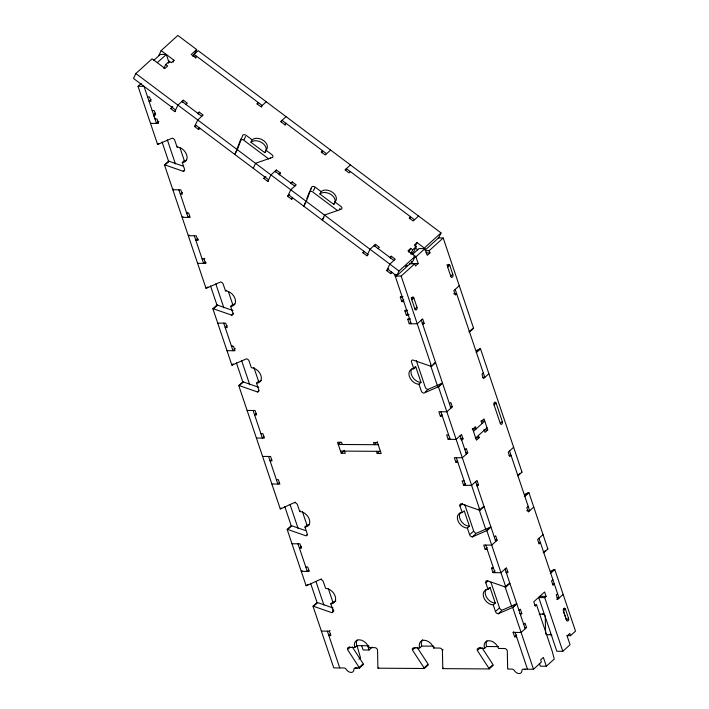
<?xml version="1.0" encoding="UTF-8"?>
<svg xmlns="http://www.w3.org/2000/svg" width="709" height="709" viewBox="0 0 709 709"><rect width="100%" height="100%" fill="white"/><g stroke="black" fill="none" stroke-linecap="round" stroke-linejoin="round"><path stroke-width="1.06" d="M240.466 139.992L235.14 154.057A2.535 1.772 25.7 0 1 234.83 154.473L237.187 149.581A2.535 1.772 25.8 0 0 237.488 149.165L242.824 135.091A2.526 1.764 25.7 0 1 246.156 135.357L252.103 139.815A8.836 6.168 25.7 0 1 263.783 140.719A8.836 6.168 25.7 0 1 265.972 150.219L264.794 152.665L250.924 142.261L252.103 139.815M305.641 201.799L304.117 205.823A2.535 1.772 25.7 0 1 303.815 206.23L306.164 201.338A2.535 1.772 25.7 0 0 306.474 200.931L311.8 186.857A2.526 1.764 25.7 0 1 315.142 187.114L321.08 191.572A8.836 6.168 25.7 0 1 332.76 192.476A8.836 6.168 25.7 0 1 334.949 201.976L333.771 204.422L319.91 194.018L321.08 191.572M306.784 198.786L309.071 192.751M192.786 55.869L194.328 54.469L196.685 49.577L177.862 35.45L161.147 50.605L174.024 60.265L171.312 62.72L169.327 61.24L165.711 64.51L167.696 65.999L164.984 68.454L152.107 58.794L135.836 73.532L133.478 78.424L175.566 110.01M158.789 55.497L161.147 50.605M163.832 68.427L165.711 64.51M168.387 63.19L169.327 61.24M173.085 62.224L174.024 60.265M193.202 56.233L194.098 54.371L198.165 50.685L441.025 232.906L438.676 237.799L425.134 250.064M175.46 111.029L174.786 111.641L170.825 108.663L172.287 106.421M195.64 58.191L196.579 56.233L195.223 57.456L191.262 54.487L196.685 49.577M174.786 111.641L177.924 105.118L183.347 100.199L187.309 103.177L185.953 104.4M182.408 102.158L183.347 100.199M198.254 114.052L199.194 112.093L203.155 115.071L197.74 119.981L194.594 126.503L198.564 129.481L199.92 128.249M198.564 129.481L199.344 127.85M257.296 104.453L258.236 102.495L256.88 103.727L260.841 106.696L266.265 101.786M240.759 139.381L241.051 138.769M244.1 139.638L244.685 138.415M244.977 137.803L245.571 136.58M261.417 107.103L262.197 105.473L194.098 54.371M281.225 121.966L282.014 120.335L326.557 153.756M285.036 125.263L285.975 123.304L284.619 124.536L280.658 121.567L286.082 116.648M270.147 158.346L270.439 157.735M268.507 180.839L267.825 181.451L263.863 178.482L264.652 176.851M267.825 181.451L270.962 174.928L276.386 170.018L280.347 172.987L279.408 174.946M275.447 171.968L276.386 170.018M291.293 183.861L292.241 181.912L296.202 184.881L290.779 189.79L287.641 196.322L291.603 199.291L292.276 198.68M291.603 199.291L292.383 197.66M321.656 152.745L322.595 150.787L321.239 152.018L325.201 154.987L330.624 150.078M309.744 191.138L309.452 191.749A2.526 1.764 25.7 0 1 312.784 192.006L337.679 210.688M310.329 189.915L310.923 188.691M313.369 190.783L313.963 189.56M314.255 188.948L314.84 187.725M345.584 170.257L346.373 168.627L414.473 219.719M323.853 217.3L322.675 219.746A2.535 1.772 25.7 0 0 322.205 220.038L324.562 215.137A2.535 1.772 25.7 0 1 325.032 214.854L341.516 209.155A2.526 1.764 25.7 0 0 340.896 206.434L334.949 201.976M339.425 209.492L340.01 208.269M368.246 254.549L366.89 255.781L362.928 252.812L363.708 251.181M366.89 255.781L370.027 249.258L375.451 244.348L379.412 247.317L378.057 248.549M374.512 246.298L375.451 244.348M390.358 258.191L391.297 256.233L395.259 259.21L389.835 264.12L386.697 270.643L390.659 273.621L392.015 272.389M409.598 218.727L410.538 216.777L409.182 218L413.143 220.978L418.567 216.059M390.659 273.621L391.448 271.99M387.486 269.012L396.641 275.89L398.999 270.998L415.261 256.25L407.985 250.791L410.697 248.336L412.682 249.816L410.795 253.733M408.818 252.244L410.697 248.336M415.137 246.51L417.025 242.602L424.301 248.061L441.025 232.906M417.025 242.602L414.313 245.057L416.289 246.546L413.941 251.438L411.052 254.052M415.261 256.25L412.913 261.142L396.641 275.89M153.552 60.566L160.331 54.425L166.323 54.469L169.043 62.569M157.283 62.658L166.323 54.469M295.449 502.096L280.791 508.814A2.526 1.737 47.8 0 1 280.25 508.902L238.738 385.554A2.535 1.746 47.8 0 1 239.341 385.643L257.5 391.971A2.526 1.737 47.8 0 0 258.758 389.773L256.534 383.152A8.836 6.097 47.8 0 0 260.921 375.478A8.836 6.097 47.8 0 0 251.332 367.705L248.939 360.686A2.526 1.737 47.8 0 0 246.369 358.869L232.384 364.975A2.535 1.746 47.8 0 1 231.843 365.064L212.877 308.716A2.535 1.746 47.8 0 1 213.48 308.814L231.648 315.133A2.526 1.737 47.8 0 0 232.898 312.944L230.673 306.323A8.836 6.097 47.8 0 0 235.069 298.649A8.836 6.097 47.8 0 0 225.48 290.876L223.078 283.857A2.526 1.737 47.8 0 0 220.508 282.04L206.523 288.146A2.535 1.746 47.8 0 1 205.982 288.235L164.47 164.878A2.535 1.746 47.8 0 1 165.073 164.975L183.241 171.294A2.526 1.737 47.8 0 0 184.491 169.105L182.266 162.485A8.836 6.097 47.8 0 0 186.662 154.81A8.836 6.097 47.8 0 0 177.073 147.038L174.671 140.019A2.526 1.737 47.8 0 0 172.101 138.202L158.116 144.308A2.535 1.746 47.8 0 1 157.575 144.397L138.025 86.294L141.215 83.405M151.097 99.49L149.067 101.334L151.061 101.343L149.581 96.929L147.578 96.92M150.503 123.357L158.488 123.41L157.008 118.997L155.005 118.988L153.649 114.938L155.679 113.094M170.825 108.663L172.854 106.829M158.816 121.292L156.494 123.401L144.016 86.33L138.025 86.294M157.575 144.397L158.258 143.776M158.116 144.308L158.798 143.688M197.838 113.325L199.194 112.093M194.594 126.503L195.95 125.28M177.073 147.038L177.746 146.426M164.47 164.878L168.538 161.191A2.535 1.746 47.8 0 1 169.141 161.289L182.762 166.03M165.755 164.364L169.141 161.289M182.266 162.485L184.305 160.642A8.836 6.097 47.8 0 0 186.432 160.243M183.241 171.294L184.597 170.071M173.67 189.037L172.854 189.773L180.839 189.835L182.328 194.248L180.325 194.231L182.364 192.387M187.318 212.372L186.644 212.984L188.638 213.001L190.127 217.415L182.133 217.362L182.949 216.626M189.675 215.997L188.124 217.397L178.845 189.817M189.135 235.016L188.328 235.751L196.313 235.805L197.802 240.218L195.799 240.2L197.838 238.357M263.863 178.482L265.902 176.638M197.802 240.218L198.476 239.607M278.992 174.219L280.347 172.987M202.792 258.351L202.109 258.962L204.112 258.971L204.786 258.36M290.885 183.135L292.241 181.912M205.149 261.967L203.598 263.376L194.319 235.787M197.607 263.331L205.592 263.385L206.275 262.773M287.641 196.322L289.671 194.479M205.982 288.235L206.665 287.615M206.523 288.146L207.879 286.915M350.441 164.94L345.017 169.85L348.979 172.828L350.335 171.596M225.48 290.876L226.153 290.265M212.877 308.716L216.945 305.03A2.535 1.746 47.8 0 1 217.548 305.127L232.986 310.507M214.162 308.202L217.548 305.127M230.673 306.323L232.712 304.48A8.836 6.097 47.8 0 0 234.839 304.081M231.648 315.133L233.678 313.298M227.234 325.706L225.196 327.549L227.199 327.567L225.71 323.153L217.716 323.1M232.189 345.7L231.506 346.311L233.509 346.32L234.989 350.733L227.004 350.68M235.317 348.615L232.995 350.725L223.716 323.136M231.843 365.064L233.199 363.832M232.384 364.975L233.057 364.364M362.928 252.812L364.284 251.58M238.738 385.554L242.806 381.867A2.535 1.746 47.8 0 1 243.409 381.965L258.847 387.336M240.014 385.031L243.409 381.965M389.941 257.464L391.297 256.233M256.534 383.152L258.563 381.318A8.836 6.097 47.8 0 0 261.577 380.405M386.697 270.643L388.736 268.808M412.682 249.816L416.289 246.546M257.5 391.971L258.856 390.739M412.186 254.708L418.966 248.567L424.957 248.611L427.226 255.337L429.938 252.883L429.193 250.676L443.205 237.985L473.603 328.329L469.535 332.007A2.526 1.737 47.8 0 1 468.933 331.918L472.327 328.843M413.923 256.782L415.917 256.8L424.957 248.611M396.774 274.578L395.179 276.023L401.17 276.067L414.73 263.783L415.474 265.99L418.186 263.526L415.917 256.8M405.548 266.628L407.143 265.184M256.224 413.427L254.593 414.898L256.587 414.916L255.107 410.502L247.113 410.449M403.784 301.591L401.781 301.573L400.301 297.16L400.975 296.548M402.978 296.566L402.295 297.177L400.301 297.16M401.781 301.573L403.82 299.73M449.666 265.086L447.636 266.93L450.835 276.43A1.897 1.161 -89.6 0 0 452.404 277.157A1.897 1.161 -89.6 0 0 452.865 274.587L449.666 265.086L446.67 265.069M411.805 299.783L413.843 297.948A1.897 1.161 -89.6 0 0 412.266 297.213A1.897 1.161 -89.6 0 0 411.805 299.783L414.898 308.982A1.897 1.161 -89.6 0 0 416.475 309.718A1.897 1.161 -89.6 0 0 416.936 307.139L413.843 297.948L411.149 297.922M263.943 436.664L262.392 438.073L253.113 410.484M409.04 314.583L408.357 315.195L406.363 315.186L404.883 310.772L405.557 310.161M407.551 310.17L406.877 310.781L404.883 310.772M406.363 315.186L407.719 313.954M450.729 276.129L452.767 274.286M414.898 308.982L416.936 307.139M422.786 324.527L424.142 323.295L422.661 318.882L417.238 323.8L409.244 323.738L407.755 319.325L408.437 318.713M410.431 318.731L409.758 319.342L407.755 319.325M409.244 323.738L410.6 322.515M459.264 285.709L453.84 290.628L455.329 295.041L456.685 293.81L453.689 293.792M271.689 459.397L270.067 460.877L272.061 460.885L270.581 456.472L262.587 456.419M279.417 482.643L277.866 484.043L268.578 456.463M418.975 384.251A8.836 6.097 47.8 0 1 409.385 376.479A8.836 6.097 47.8 0 1 413.781 368.804L415.811 366.961L421.013 382.408L418.975 384.251L421.376 391.271A2.526 1.737 47.8 0 0 423.947 393.087L437.932 386.981A2.535 1.746 47.8 0 1 438.472 386.892L442.531 383.206A2.535 1.746 47.8 0 0 441.999 383.294L428.014 389.409L425.303 391.864M340.586 442.354L338.264 444.463L378.207 444.729M433.004 364.47L435.042 362.627M413.781 368.804L411.557 362.184A2.526 1.737 47.8 0 1 412.806 359.986L430.975 366.314A2.535 1.746 47.8 0 0 431.577 366.411L435.645 362.724A2.535 1.746 47.8 0 1 435.193 362.671M342.27 444.481L341.525 442.274L337.528 442.248L341.242 453.281L344.494 450.33M280.25 508.902L281.269 507.981M321.31 578.925L306.651 585.652A2.526 1.737 47.8 0 1 306.111 585.731L287.145 529.393A2.526 1.737 47.8 0 1 287.748 529.481L305.916 535.809A2.526 1.737 47.8 0 0 307.165 533.611L304.941 526.991A8.836 6.097 47.8 0 0 309.328 519.316A8.836 6.097 47.8 0 0 299.739 511.552L300.421 510.932M377.48 441.751L374.228 444.694L373.483 442.487L377.472 442.513L381.185 453.547L377.197 453.521L376.452 451.314M437.932 386.981L441.317 383.915M476.572 351.974L479.958 348.899A2.535 1.746 47.8 0 1 480.498 348.81L522.01 472.167L517.942 475.854M480.498 348.81L476.43 352.497A2.535 1.746 47.8 0 0 476.156 352.515M287.145 529.393L291.213 525.706A2.526 1.737 47.8 0 1 291.816 525.803L305.437 530.545M287.748 529.481L291.133 526.415M377.197 453.521L379.634 451.314M304.941 526.991L306.97 525.156A8.836 6.097 47.8 0 0 309.097 524.749M449.426 403.696L450.782 402.464L452.271 406.877L446.847 411.796L438.862 411.743L440.342 416.156L442.336 416.165M483.325 372.978L481.969 374.21L483.458 378.624L488.882 373.705M306.589 535.198L307.272 534.577M440.342 416.156L441.973 414.676M301.493 546.382L299.464 548.225L301.458 548.234L299.978 543.821L291.984 543.768M302.078 570.621L301.272 571.357L309.257 571.41L307.768 566.996L305.774 566.978M448.655 434.927L446.652 434.909L448.141 439.323L449.772 437.852M308.805 569.992L307.263 571.392L297.975 543.812M494.093 404.981L496.132 403.137A1.897 1.17 -89.3 0 0 494.554 402.402A1.897 1.17 -89.3 0 0 494.084 404.99L500.279 423.37A1.897 1.152 -89.9 0 0 501.857 424.106A1.897 1.152 -89.9 0 0 502.309 421.536L496.132 403.137L494.129 403.12M461.683 440.103L463.039 438.88L461.55 434.466L456.126 439.376L448.141 439.323M473.47 431.347L484.77 421.111L480.773 421.084M306.111 585.731L306.784 585.12M307.325 585.031L308.007 584.42M475.695 437.967L486.994 427.731M464.9 449.666L466.256 448.442L467.745 452.856L462.321 457.766L454.327 457.713L455.816 462.126L457.81 462.144M478.407 435.512L479.151 437.719L476.439 440.174L472.726 429.14L475.438 426.685L476.182 428.892L472.185 428.865M482.058 423.565L481.314 421.359L484.025 418.904L487.739 429.938L485.027 432.393L484.282 430.186M455.816 462.126L457.438 460.655M500.279 423.37L502.318 421.527M355.936 667.426L355.262 668.046A2.526 1.737 47.8 0 0 353.871 669.5A5.052 3.483 47.8 0 1 351.097 672.416A5.052 3.483 47.8 0 1 346.338 669.447A2.526 1.737 47.8 0 0 343.962 667.967L333.762 667.896L313.006 606.222L317.074 602.535A2.526 1.737 47.8 0 1 317.667 602.632L333.115 608.003M313.006 606.222A2.526 1.737 47.8 0 1 313.608 606.319L316.994 603.244M313.608 606.319L331.768 612.638A2.526 1.737 47.8 0 0 333.026 610.449L330.793 603.829L332.831 601.985A8.836 6.097 47.8 0 0 335.844 601.072M464.129 480.897L462.126 480.879L463.615 485.293L465.237 483.822M333.026 610.449L333.7 609.837M513.635 447.264L508.211 452.182L509.691 456.596L511.047 455.364L509.053 455.355M332.45 612.027L333.806 610.795M477.157 486.082L478.513 484.85L477.024 480.436L471.6 485.355L463.615 485.293M464.714 504.383L473.683 531.023A2.526 1.737 47.8 0 0 476.421 533.248L490.406 527.133A2.526 1.737 47.8 0 1 490.947 527.053L486.879 530.731A2.526 1.737 47.8 0 0 486.339 530.819L472.354 536.926A2.526 1.737 47.8 0 1 469.615 534.71L467.391 528.09A8.836 6.097 47.8 0 1 457.792 520.317A8.836 6.097 47.8 0 1 462.188 512.642L459.964 506.022L462.676 503.567M321.381 631.116L329.366 631.17L330.048 630.558M462.188 512.642L464.218 510.799L469.42 526.246L467.391 528.09M330.483 634.103L328.861 635.574L330.855 635.583L329.366 631.17M459.964 506.022A2.526 1.737 47.8 0 1 461.213 503.833L479.381 510.152L482.767 507.077M518.022 475.136L520.051 473.293M479.381 510.152A2.526 1.737 47.8 0 0 479.984 510.25L484.052 506.563M470.289 534.099L473.683 531.023M352.222 646.847L363.247 663.757A2.526 1.737 47.8 0 1 363.54 664.386L359.472 668.073A2.526 1.737 47.8 0 0 359.179 667.444L347.578 649.648A2.526 1.737 47.8 0 1 348.828 647.45L349.51 646.838M348.252 649.027L350.29 647.184M472.354 536.926L475.748 533.859M348.828 647.45L354.819 647.494L356.857 645.651L368.769 645.731M487.012 530.208L490.406 527.133M524.979 495.813L528.365 492.737A2.526 1.737 47.8 0 1 528.905 492.649L547.871 548.996L543.803 552.683A2.526 1.737 47.8 0 1 543.502 552.657M528.905 492.649L524.837 496.335A2.526 1.737 47.8 0 0 524.297 496.424M354.819 647.494A8.836 6.097 47.8 0 1 359.215 639.81A8.836 6.097 47.8 0 1 368.804 647.583L369.478 646.971M358.922 659.202L360.509 657.766L356.955 645.527M361.696 645.837L363.079 649.967L369.079 650.002L372.296 647.087M494.297 537.014L495.653 535.791L497.142 540.205L491.718 545.115L483.724 545.061L485.213 549.475L487.207 549.493M528.196 506.306L526.84 507.529L528.32 511.942L533.744 507.032M485.213 549.475L487.243 547.632M359.179 667.444L362.565 664.368M368.804 647.583L374.795 647.627A2.526 1.737 47.8 0 1 377.534 649.843L377.888 667.568A2.526 1.737 47.8 0 0 378.012 668.197L378.695 667.586M506.554 573.43L507.91 572.198L506.421 567.785L500.997 572.704L493.012 572.642L491.523 568.228L492.206 567.617M493.012 572.642L495.042 570.807M490.92 582.24L499.535 607.852A2.526 1.737 47.8 0 0 502.282 610.077L516.258 603.971A2.526 1.737 47.8 0 1 516.799 603.882L512.731 607.569A2.526 1.737 47.8 0 0 512.19 607.657L498.214 613.764A2.526 1.737 47.8 0 1 495.467 611.539L493.242 604.919A8.836 6.097 47.8 0 1 483.653 597.155A8.836 6.097 47.8 0 1 488.049 589.471L485.816 582.851L487.854 581.008M413.134 649.471L415.164 647.627M543.032 534.613L537.608 539.531L539.088 543.945L540.444 542.713L538.45 542.704M417.105 647.282L428.121 664.191A2.526 1.737 47.8 0 1 428.422 664.82L424.354 668.507A2.526 1.737 47.8 0 0 424.053 667.878L412.452 650.082A2.526 1.737 47.8 0 1 413.71 647.884L419.701 647.929L421.74 646.085A8.836 6.097 47.8 0 1 422.724 639.642M488.049 589.471L490.079 587.628L495.281 603.075L493.242 604.919M419.701 647.929A8.836 6.097 47.8 0 1 424.097 640.254A8.836 6.097 47.8 0 1 433.686 648.026L434.36 647.406M505.916 586.37L508.628 583.915M543.2 552.586L545.23 550.742M485.816 582.851A2.526 1.737 47.8 0 1 487.074 580.662L505.233 586.981A2.526 1.737 47.8 0 0 505.836 587.079L509.904 583.392A2.526 1.737 47.8 0 1 509.301 583.303M481.978 647.725L493.003 664.625A2.526 1.737 47.8 0 1 493.296 665.264L489.228 668.941L442.895 668.631A2.526 1.737 47.8 0 1 442.762 668.002L442.416 650.286L443.09 649.666M424.053 667.878L427.447 664.803M496.149 610.928L499.535 607.852M498.214 613.764L501.6 610.688M442.895 668.631L443.568 668.02M512.873 607.037L516.258 603.971M550.831 572.642L554.225 569.575A2.526 1.737 47.8 0 1 554.766 569.487L575.522 631.161L570.55 635.663L566.952 635.636M554.766 569.487L550.698 573.164A2.526 1.737 47.8 0 0 550.281 573.218M518.988 610.387L520.344 609.164L521.833 613.577L520.477 614.8M552.887 579.678L551.531 580.901L553.02 585.315L554.376 584.092L552.373 584.074M489.228 668.941A2.526 1.737 47.8 0 0 488.935 668.312L477.334 650.516A2.526 1.737 47.8 0 1 478.593 648.327L479.266 647.707M478.017 649.905L480.72 647.45M570.55 635.663L569.806 633.456L567.094 635.911L570.063 644.738L562.813 651.314L556.822 651.27L538.751 597.572L540.107 596.349L546.098 596.384L544.609 591.971L533.771 601.799L535.251 606.213L536.607 604.99L552.453 652.058L554.243 659.078L546.338 666.238L540.347 666.203L539.354 663.261M478.593 648.327L484.584 648.363L486.613 646.519L498.524 646.599M538.751 597.572L544.742 597.616L546.098 596.384M516.604 636.842L514.61 636.824L513.121 632.41L513.803 631.799M523.694 624.363L525.05 623.14L526.539 627.554L521.115 632.463L513.121 632.41M557.593 593.655L556.237 594.878L557.717 599.291L556.725 599.291M514.61 636.824L516.639 634.98M557.717 599.291L563.141 594.381M539.274 614.083L542.518 614.1L543.191 613.489M488.935 668.312L492.33 665.246M546.79 634.679L549.945 634.697L550.627 634.085M568.538 618.292L566.5 620.136L563.407 610.936A1.897 1.152 -89.7 0 1 563.877 608.357A1.897 1.152 -89.7 0 1 565.436 609.102L568.627 618.567C569.371 619.817 567.386 622.334 566.597 620.402L563.407 610.936L565.436 609.093L563.442 609.084M484.584 648.363A8.836 6.097 47.8 0 1 488.971 640.688A8.836 6.097 47.8 0 1 498.56 648.46L504.551 648.496A2.526 1.737 47.8 0 1 507.298 650.72L507.644 668.436A2.526 1.737 47.8 0 0 507.777 669.074L511.987 669.101A2.526 1.737 47.8 0 1 514.362 670.581A5.052 3.483 47.8 0 0 519.121 673.55A5.052 3.483 47.8 0 0 521.895 670.634A2.526 1.737 47.8 0 1 523.286 669.172L533.487 669.243L541.401 662.073L540.657 659.866L543.369 657.411L546.338 666.238M476.466 350.423L479.958 348.899M524.873 494.262L528.365 492.737M550.725 571.099L554.225 569.575M152.16 110.524L154.154 110.542L155.643 114.955L153.649 114.938M438.206 237.949L443.205 237.985M425.196 250.649L429.193 250.676M425.941 252.856L429.938 252.883M418.186 263.526L412.195 263.491L411.548 261.568M409.74 263.748L414.73 263.783M447.973 265.379L449.772 265.388A1.897 1.161 -89.6 0 0 448.194 264.652A1.897 1.161 -89.6 0 0 447.733 267.231M422.147 323.286L424.142 323.295M482.811 377.383L484.814 377.392L455.196 289.396M450.277 406.869L452.271 406.877M483.742 429.911L487.739 429.938M260.903 433.66L262.906 433.669L264.386 438.082L256.401 438.029M475.154 437.692L479.151 437.719M460.044 438.853L463.039 438.88M340.488 451.084L380.441 451.349M465.742 452.838L467.745 452.856M341.242 453.281L345.239 453.308L344.494 451.101M276.377 479.63L278.371 479.647L279.86 484.061L271.875 484.008M476.51 484.841L478.513 484.85M526.681 510.693L529.676 510.719L509.567 450.951M495.139 540.187L497.142 540.205M491.523 568.228L493.517 568.246M505.907 572.19L507.91 572.198M557.079 598.05L559.073 598.068L538.964 538.299M534.613 604.972L536.607 604.99M519.839 613.56L521.833 613.577M524.536 627.536L526.539 627.554M421.74 646.085L433.855 646.165M433.686 648.026L439.677 648.061A2.526 1.737 47.8 0 1 442.416 650.286M362.485 664.377L363.54 664.386M355.262 668.046L359.472 668.073M378.012 668.197L424.354 668.507M193.052 55.719L194.036 56.463M415.483 248.097L417.902 249.922M265.972 150.219L271.91 154.677A2.526 1.764 25.7 0 1 272.54 157.398L256.046 163.097A2.535 1.772 25.7 0 0 255.577 163.38L253.219 168.272A2.535 1.772 25.7 0 1 253.698 167.989M268.702 158.931L243.807 140.249A2.526 1.764 25.7 0 0 240.75 139.788M181.991 101.431L201.808 116.294M275.03 171.241L294.847 186.112M374.095 245.571L393.903 260.442M135.836 73.532L398.999 270.998M195.383 124.873L268.614 179.82M288.421 194.691L367.67 254.15M544.742 597.616L562.813 651.314M421.297 320.113L450.915 408.109M460.194 435.689L466.389 454.079M475.668 481.668L495.786 541.428M505.065 569.017L525.183 628.777M401.17 276.067L431.577 366.411M438.472 386.892L479.984 510.25M486.879 530.731L505.836 587.079M512.731 607.569L533.487 669.243M430.469 365.108L437.48 385.944M478.859 508.911L485.86 529.703M505.047 586.733L511.614 606.239M394.621 274.365L411.238 323.756M440.856 411.752L450.135 439.341M456.33 457.73L465.609 485.31M485.727 545.079L495.006 572.659M515.124 632.428L527.496 669.207M416.307 360.544L425.276 387.185A2.526 1.737 47.8 0 0 428.014 389.409M367.687 645.872L369.079 650.002M179.971 147.773L184.305 160.642M228.378 291.612L232.712 304.48M253.893 367.439L258.563 381.318M302.468 511.765L306.97 525.156M328.32 588.594L332.831 601.985M299.739 511.552L297.514 504.932A2.526 1.737 47.8 0 0 294.776 502.708M167.333 139.833L175.433 163.921M215.802 283.857L223.849 307.759M241.698 360.81L249.745 384.721M290.061 504.524L298.108 528.435M315.922 581.362L323.871 604.981M204.112 258.971L205.592 263.385M327.372 631.161L339.753 667.94M162.042 141.889L168.742 161.785M210.511 285.895L217.158 305.641M236.407 362.848L243.054 382.594M284.77 506.563L291.417 526.317M310.622 583.374L317.189 602.88M545.611 634.041L545.256 616.325A2.526 1.737 47.8 0 0 542.518 614.1M421.013 382.408A8.836 6.097 47.8 0 1 412.647 377.144A8.836 6.097 47.8 0 1 412.071 368.565M414.703 367.058A8.836 6.097 47.8 0 1 415.811 366.961M320.628 579.537A2.526 1.737 47.8 0 1 323.366 581.761L325.599 588.381A8.836 6.097 47.8 0 1 335.189 596.154A8.836 6.097 47.8 0 1 330.793 603.829M495.281 603.075A8.836 6.097 47.8 0 1 486.906 597.82A8.836 6.097 47.8 0 1 486.33 589.232M488.962 587.726A8.836 6.097 47.8 0 1 490.079 587.628M469.42 526.246A8.836 6.097 47.8 0 1 461.054 520.982A8.836 6.097 47.8 0 1 460.478 512.403M357.194 667.94A5.052 3.483 47.8 0 1 356.281 668.543M525.218 669.074A5.052 3.483 47.8 0 1 524.306 669.677M356.857 645.651A8.836 6.097 47.8 0 1 357.203 639.979M486.613 646.519A8.836 6.097 47.8 0 1 486.959 640.856M473.603 328.329A2.526 1.737 47.8 0 1 473.311 328.302M522.01 472.167A2.526 1.737 47.8 0 1 521.407 472.07M547.871 548.996A2.526 1.737 47.8 0 1 547.268 548.899M549.945 634.697A2.526 1.737 47.8 0 1 551.85 635.601M319.91 194.018A8.836 6.168 25.7 0 1 331.582 194.922A8.836 6.168 25.7 0 1 333.771 204.422M265.538 151.797A8.836 6.168 25.7 0 1 264.794 152.665M250.924 142.261A8.836 6.168 25.7 0 1 261.594 142.482A8.836 6.168 25.7 0 1 265.831 151.283"/></g></svg>
